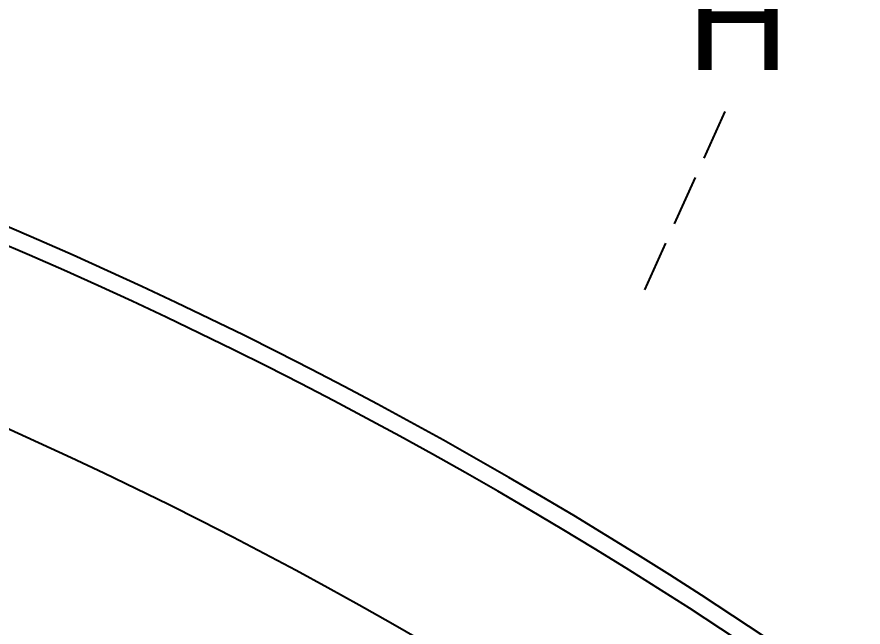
# Model space of a CAD drawing. Header units: metres. Extents: x 10 to 239, y 2 to 253.
# Drawn here: x 67.559 to 71.545, y 176.006 to 178.879 of the extents above; entities that cross this region are included whole.
import ezdxf

# ---------------------------------------------------------------- set-up
doc = ezdxf.new("R2010")
doc.units = ezdxf.units.M
doc.header["$MEASUREMENT"] = 0
doc.linetypes.add('ACAD_ISO02W100', pattern=[15, 12, -3])
doc.linetypes.add('CENTER', pattern=[50.8, 31.75, -6.35, 6.35, -6.35])
for name, color, linetype in [('-nombres', 253, 'Continuous'), ('1EJES', 252, 'CENTER'), ('1estruct arco', 7, 'Continuous')]:
    doc.layers.add(name, color=color, linetype=linetype)
doc.styles.add('Annotative', font='arial.ttf')

# ---------------------------------------------------------------- blocks, each defined once
blk = doc.blocks.new('ejes1')
at = {"layer": '1estruct arco', "linetype": 'ACAD_ISO02W100', "ltscale": 0.02}
blk.add_line((11.8102, -0.3073), (11.3974, -1.2241), dxfattribs=at)

msp = doc.modelspace()

# ---------------------------------------------------------------- linework, layer by layer
at = {"layer": '1estruct arco'}
for radius, start, end in [(21.59873, 28.135936, 149.788644), (21.51609, 28.183951, 149.787683), (20.72709, 28.662092, 149.778129)]:
    msp.add_arc((59.06396, 158.01334), radius, start, end, dxfattribs=at)

# ---------------------------------------------------------------- block references
at = {"layer": '1EJES'}
msp.add_blockref('ejes1', (59.08311, 178.74043), dxfattribs=at)

# ---------------------------------------------------------------- texts
at = {"layer": '-nombres', "style": 'Annotative'}
msp.add_text('H', height=0.4779, dxfattribs=at).set_placement((70.71435, 178.62909))

doc.saveas('drawing.dxf')
